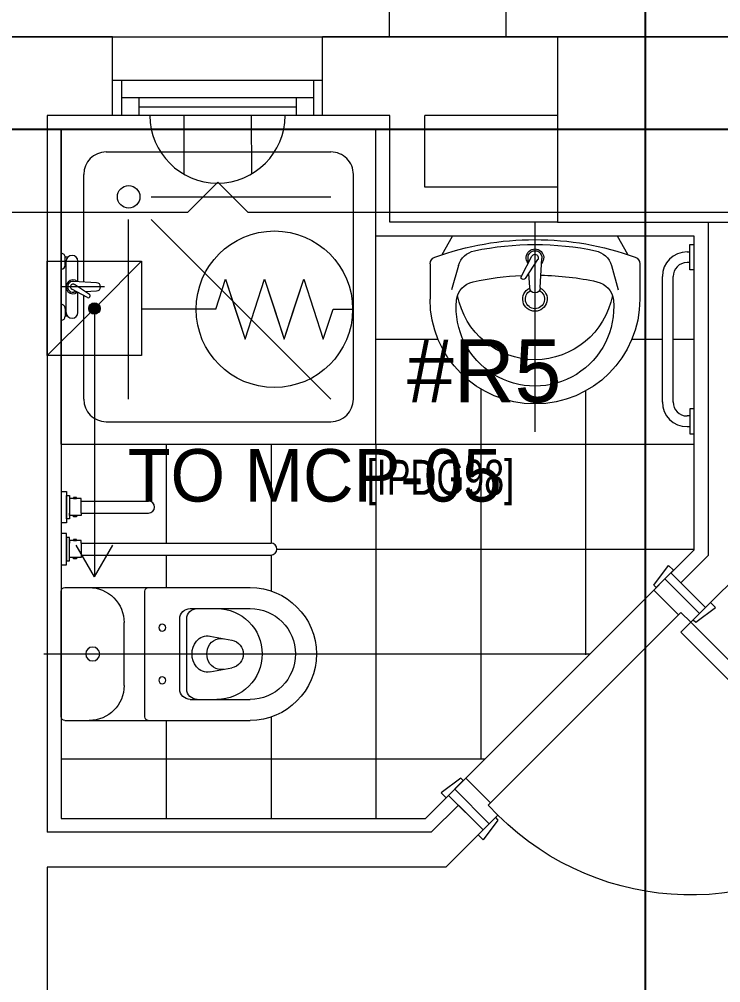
# Model space of a CAD drawing. Header units: metres. Extents: x 75097 to 220695, y -1557923 to -1361206.
# Drawn here: x 128172 to 130178, y -1428878 to -1426123 of the extents above; entities that cross this region are included whole.
import ezdxf
from ezdxf import colors
from ezdxf.entities.mleader import LeaderData, LeaderLine
from ezdxf.math import Vec2, Vec3

# ---------------------------------------------------------------- set-up
doc = ezdxf.new("R2010")
doc.units = ezdxf.units.M
doc.layers.get('0').update_dxf_attribs({"lineweight": 0})
for name, color, linetype, lineweight in [('A-100 - Copy$0$72_EGR_BASE_TEXT', 8, 'Continuous', 0), ('A-100 - Copy$0$Aluminum', 8, 'Continuous', 0), ('A-100 - Copy$0$car', 8, 'Continuous', 0), ('A-100 - Copy$0$Medical Equipment and Furniture', 8, 'Continuous', 0), ('A-100 - Copy$0$Proj', 8, 'Continuous', 0), ('A-100 - Copy$0$SANIT', 8, 'Continuous', 0), ('A-100 - Copy$0$Structure', 8, 'Continuous', 9), ('A-100 - Copy$0$Tiles', 8, 'Continuous', 0), ('A-100 - Copy$0$Walls', 8, 'Continuous', 0), ('A-100 - Copy$0$Wooden Joinery', 8, 'Continuous', 0)]:
    doc.layers.add(name, color=color, linetype=linetype, lineweight=lineweight)
for name, color, linetype in [('A-100 - Copy$0$axes', 8, 'Continuous'), ('AMA-SO-POWER', 85, 'Continuous'), ('PD-VENT', 8, 'Continuous')]:
    doc.layers.add(name, color=color, linetype=linetype)
doc.layers.add('E-POWR', color=7, linetype='Continuous', lineweight=9, true_color=0x4e7e3e)
doc.layers.add('EXF', color=7, linetype='Continuous', lineweight=0, true_color=0x4e7e3e)
doc.styles.add('A-100 - Copy$0$X3G_ENTITY_2587EA', font='swisscl.ttf', dxfattribs={"height": 200})
doc.styles.add('Optima_5', font='', dxfattribs={"height": 3.001645})
doc.styles.get("Standard").update_dxf_attribs({"font": 'GOTHIC.TTF'})
doc.styles.get('Optima_5').set_extended_font_data('Optima')

# ---------------------------------------------------------------- blocks, each defined once
blk = doc.blocks.new('GI-041_dwg__U120-3902841-GI-041')
at = {"layer": 'E-POWR', "flags": 128}
blk.add_lwpolyline([(-0.1145, 0), (0.1145, 0), (0.1145, 0.1572), (-0.1145, 0.1572)], close=True, dxfattribs=at)
blk.add_lwpolyline([(0.2354, 0.1613), (0.2354, 0.0786), (0.1145, 0.0786)], dxfattribs=at)
blk = doc.blocks.new('WALL OUTLET')
at = {"layer": 'E-POWR', "extrusion": (9.94399e-05, 4.90741e-07, 1)}
blk.add_line((-193.4, 0, 0), (193.4, 0, 0), dxfattribs=at)
blk.add_line((-193.4, 0, 0), (193.4, 0, 0), dxfattribs=at)
at = {"layer": 'E-POWR', "extrusion": (9.94399e-05, 4.90741e-07, 1), "elevation": 0}
for points in [[(-96.7, 0), (-96.7, 167.5)], [(96.7, 0), (96.7, 167.5)]]:
    blk.add_lwpolyline(points, dxfattribs=at)
at = {"layer": 'E-POWR', "extrusion": (9.94399e-05, 4.90741e-07, 1)}
blk.add_arc((0, 0, 0), 193.4, 359.9963, 179.9963, dxfattribs=at)
blk = doc.blocks.new('E-WATER HEATER SKT')
at = {"layer": 'E-POWR'}
h = blk.add_hatch(color=256, dxfattribs=at)
h.dxf.hatch_style = 1
h.paths.add_polyline_path([(-0.4153, 0.0019, 1), (-0.4426, 0.0019, 1)])
for p, q in [((-0.5415, -0.1106), (-0.5415, 0.1144)), ((-0.5415, 0.1144), (-0.3165, 0.1144))]:
    blk.add_line(p, q, dxfattribs=at)
blk.add_lwpolyline([(-0.5415, 0.1144), (-0.3165, 0.1144), (-0.3165, -0.1106), (-0.5415, -0.1106)], close=True, dxfattribs=at)
for points in [[(-0.4208, 0.01), (-0.3165, 0.1144)], [(-0.1398, 0), (-0.1165, 0.0717), (-0.0932, 0)], [(-0.1398, 0), (-0.1165, 0.0717), (-0.0699, -0.0717), (-0.0233, 0.0717), (0.0233, -0.0717), (0.0699, 0.0717), (0.1165, -0.0717), (0.1398, 0), (0.1865, 0)], [(-0.0466, 0), (-0.0233, 0.0717), (0, 0)], [(0.0466, 0), (0.0699, 0.0717), (0.0932, 0)], [(-0.1398, 0), (-0.3165, 0)], [(-0.0932, 0), (-0.0699, -0.0717), (-0.0466, 0)], [(0, 0), (0.0233, -0.0717), (0.0466, 0)], [(0.0932, 0), (0.1165, -0.0717), (0.1398, 0)], [(-0.5415, -0.1106), (-0.4371, -0.0063)]]:
    blk.add_lwpolyline(points, dxfattribs=at)
for centre, radius in [((0, 0), 0.1865), ((-0.429, 0.0019), 0.0137)]:
    blk.add_circle(centre, radius, dxfattribs=at)
blk = doc.blocks.new('arrow')
at = {"layer": 'E-POWR'}
for points in [[(140757.7, -1398284.6), (140667.3, -1398232.4)], [(139990, -1398284.6), (140757.7, -1398284.6), (140757.7, -1398284.6)], [(140757.7, -1398284.6), (140667.3, -1398336.8)]]:
    blk.add_lwpolyline(points, dxfattribs=at)
blk = doc.blocks.new('A-100 - Copy$0$A$C5B88081F')
at = {"layer": 'A-100 - Copy$0$car'}
for p, q in [((91.9, -7.1), (629.3, -544.5)), ((558.6, -615.2), (21.2, -77.8))]:
    blk.add_line(p, q, dxfattribs=at)
at = {"layer": 'A-100 - Copy$0$Wooden Joinery'}
for p, q in [((1102.4, 41.7), (1038.7, -21.9)), ((1116.5, 27.6), (1052.9, -36.1)), ((1158.9, 41.7), (1130.6, 13.4)), ((1137.7, 20.5), (1130.6, 27.6)), ((1151.9, 34.6), (1144.8, 41.7)), ((1166, 34.6), (1158.9, 41.7)), ((1137.7, 6.3), (1130.6, 13.4)), ((1194.3, 6.3), (1201.4, -0.7)), ((1166, -21.9), (1173.1, -29)), ((1201.4, -0.7), (1173.1, -29)), ((1180.1, -21.9), (1187.2, -29)), ((1194.3, -7.8), (1201.4, -14.9)), ((1059.9, -57.3), (1052.9, -50.2)), ((1187.2, -43.2), (1123.6, -106.8)), ((1045.8, -71.4), (1038.7, -64.4)), ((1059.9, -57.3), (1045.8, -71.4)), ((1201.4, -57.3), (1137.7, -120.9)), ((1102.4, -99.7), (1088.2, -113.9)), ((1102.4, -99.7), (1109.4, -106.8)), ((1088.2, -113.9), (1095.3, -120.9))]:
    blk.add_line(p, q, dxfattribs=at)
for points in [[(106.1, 35.4), (113.1, 42.4), (70.7, 99), (56.6, 84.9)], [(636.4, -495), (1187.2, 55.8), (1215.5, 27.6), (664.7, -523.3)], [(14.1, -70.7), (7.1, -77.8), (-49.5, -35.4), (-35.4, -21.2)], [(671.8, -530.3), (678.8, -523.3), (735.4, -565.7), (721.2, -579.8)], [(565.7, -622.3), (558.6, -629.3), (601, -685.9), (615.2, -671.8)]]:
    blk.add_lwpolyline(points, close=True, dxfattribs=at)
for points in [[(88.4, 53), (-10.6, -46), (-28.3, -28.3), (70.7, 70.7), (88.4, 53)], [(88.4, 53), (113.1, 28.3), (84.9, 0), (91.9, -7.1), (21.2, -77.8), (-10.6, -46), (88.4, 53)], [(689.4, -548), (664.7, -523.3), (636.4, -551.5), (629.3, -544.5), (558.6, -615.2), (590.4, -647), (689.4, -548)], [(689.4, -548), (590.4, -647), (608.1, -664.7), (707.1, -565.7), (689.4, -548)]]:
    blk.add_lwpolyline(points, dxfattribs=at)
for centre, radius, start, end in [((664.7, -523.3), 780, 47.9395, 135), ((1123.6, 20.5), 30, 45, 135), ((1123.6, 20.5), 10, 45, 135), ((1059.9, -43.2), 30, 135, 225), ((1180.1, -36.1), 30, 315, 45), ((1059.9, -43.2), 10, 135, 225), ((1180.1, -36.1), 10, 315, 45), ((1116.5, -99.7), 10, 225, 315), ((1116.5, -99.7), 30, 225, 315)]:
    blk.add_arc(centre, radius, start, end, dxfattribs=at)
blk = doc.blocks.new('A-100 - Copy$0$SHOWER TRAY 80x80')
at = {"layer": 'A-100 - Copy$0$SANIT'}
for p, q in [((0, 0), (0, 0.8)), ((0.8, 0.8), (0, 0.8)), ((0.8, 0), (0.8, 0.8)), ((0.1143, 0.7429), (0.6857, 0.7429)), ((0.0571, 0.4124), (0.0571, 0.6857)), ((0.7429, 0.1143), (0.7429, 0.6857)), ((0.2286, 0.6286), (0.6857, 0.6286)), ((0.1714, 0.1143), (0.1714, 0.5714)), ((0.2286, 0.5714), (0.6857, 0.1143)), ((0.01, 0.455), (0.01, 0.475)), ((0.0163, 0.475), (0.01, 0.475)), ((0.0125, 0.455), (0.01, 0.455)), ((0.0125, 0.335), (0.0125, 0.465)), ((0.0425, 0.4133), (0.0425, 0.465)), ((0.11, 0.4), (0, 0.4)), ((0.0667, 0.3728), (0.0271, 0.3939)), ((0.0895, 0.4105), (0.0316, 0.4139)), ((0.0715, 0.3808), (0.0334, 0.4058)), ((0.0407, 0.3866), (0.0316, 0.3861)), ((0.0425, 0.335), (0.0425, 0.3857)), ((0.0571, 0.1143), (0.0571, 0.3779)), ((0.0608, 0.3878), (0.0895, 0.3895)), ((0.01, 0.345), (0.01, 0.325)), ((0.0125, 0.345), (0.01, 0.345)), ((0.0163, 0.325), (0.01, 0.325)), ((0.1143, 0.0571), (0.6857, 0.0571)), ((0, 0), (0.8, 0))]:
    blk.add_line(p, q, dxfattribs=at)
blk.add_circle((0.1714, 0.6286), 0.0286, dxfattribs=at)
for centre, radius, start, end in [((0.1143, 0.6857), 0.0571, 90, 180), ((0.6857, 0.6857), 0.0571, 360, 90), ((0, 0.475), 0.01, 0, 90), ((0.0275, 0.465), 0.015, 0, 180), ((0, 0.455), 0.01, 270, 0), ((0.03, 0.4), 0.0175, 49.632, 309.2526), ((0.03, 0.4), 0.014, 83.2671, 276.7329), ((0.03, 0.4), 0.00676, 54.0423, 244.5873), ((0.0895, 0.4), 0.0105, 270, 90), ((0.0691, 0.3768), 0.00467, 239.3148, 59.3148), ((0, 0.345), 0.01, 0, 90), ((0, 0.325), 0.01, 270, 0), ((0.0275, 0.335), 0.015, 180, 0), ((0.1143, 0.1143), 0.0571, 180, 270), ((0.6857, 0.1143), 0.0571, 270, 360)]:
    blk.add_arc(centre, radius, start, end, dxfattribs=at)
blk = doc.blocks.new('A-100 - Copy$0$lav-manta 60')
at = {"layer": 'A-100 - Copy$0$SANIT'}
for p, q in [((0, 0.04), (0, -0.56)), ((-0.2658, -0.0529), (-0.2358, 0)), ((-0.2358, 0), (0.2358, 0)), ((0.2658, -0.0529), (0.2358, 0)), ((-0.3, -0.0789), (-0.3, -0.18)), ((-0.015, -0.1473), (-0.0199, -0.064)), ((0.0274, -0.121), (-0.0078, -0.0673)), ((0.0389, -0.1142), (0.0087, -0.0575)), ((0.0191, -0.077), (0.0199, -0.064)), ((0.3, -0.0789), (0.3, -0.18)), ((-0.2185, -0.0841), (-0.2383, -0.1537)), ((0.015, -0.1473), (0.0174, -0.1057)), ((0.2185, -0.0841), (0.2383, -0.1537))]:
    blk.add_line(p, q, dxfattribs=at)
for centre, radius, start, end in [((0, -0.8557), 0.8457, 70.1771, 109.8229), ((0, -0.8696), 0.8457, 78.1914, 101.8086), ((-0.1608, -0.1006), 0.06, 101.8086, 164.0794), ((0, -0.0617), 0.025, 320.7474, 220.368), ((0, -0.0617), 0.02, 353.2671, 186.682), ((0, -0.0617), 0.00966, 25.4127, 215.9577), ((0.1608, -0.1006), 0.06, 15.9206, 78.1914), ((-0.28, -0.0789), 0.02, 109.8229, 180), ((0.28, -0.0789), 0.02, 0, 70.1771), ((-0.1645, -0.189), 0.06, 102.0883, 174.8142), ((0, -0.9572), 0.8457, 91.1572, 102.0883), ((0, -0.9572), 0.8457, 88.5486, 88.844), ((0.0332, -0.1176), 0.00666, 210.6852, 30.6852), ((0, -0.9572), 0.8457, 77.9117, 87.4274), ((0.1645, -0.189), 0.06, 5.1858, 77.9117), ((0, -0.18), 0.035, 115.3106, 64.6894), ((0, -0.18), 0.0275, 117.1496, 62.8504), ((0, -0.1473), 0.015, 180, 0), ((0, -0.18), 0.3, 180, 0), ((0, -0.2039), 0.2252, 174.8142, 5.1858), ((0, -0.1282), 0.2252, 190.6097, 349.3903)]:
    blk.add_arc(centre, radius, start, end, dxfattribs=at)
blk = doc.blocks.new('A-100 - Copy$0$WC manta')
at = {"layer": 'A-100 - Copy$0$SANIT'}
for p, q in [((-0.13, 0.18), (-0.13, -0.18)), ((-0.12, 0.19), (0.41, 0.19)), ((0.109, 0.18), (0.109, -0.18)), ((0.239, 0.13), (0.41, 0.13)), ((0.05, 0.09), (0.05, -0.09)), ((0.209, 0.1), (0.209, -0.1)), ((0.229, 0.1), (0.229, -0.1)), ((0.2955, 0.051), (0.3581, 0.0393)), ((-0.18, 0), (0.65, 0)), ((0.2955, -0.051), (0.3581, -0.0393)), ((0.239, -0.13), (0.41, -0.13)), ((-0.12, -0.19), (0.41, -0.19))]:
    blk.add_line(p, q, dxfattribs=at)
for centre, radius in [((0.159, 0.0752), 0.01), ((-0.04, 0), 0.02), ((0.159, -0.0753), 0.01)]:
    blk.add_circle(centre, radius, dxfattribs=at)
for centre, radius, start, end in [((-0.12, 0.18), 0.01, 90, 180), ((-0.05, 0.09), 0.1, 0, 90), ((0.119, 0.18), 0.01, 90, 180), ((0.41, 0), 0.19, 270, 90), ((0.239, 0.1), 0.03, 90, 180), ((0.259, 0.1), 0.03, 90, 180), ((0.3147, 0), 0.13, 270, 90), ((0.41, 0), 0.13, 270, 90), ((0.3029, 0), 0.0588, 141.525, 218.475), ((0.2882, 0.0117), 0.04, 79.4289, 141.525), ((0.3271, 0.0044), 0.04, 79.4289, 166.4176), ((0.3507, 0), 0.04, 280.5711, 79.4289), ((0.3454, 0), 0.0588, 166.4176, 193.5824), ((0.3271, -0.0044), 0.04, 193.5824, 280.5711), ((0.2882, -0.0117), 0.04, 218.475, 280.5711), ((-0.05, -0.09), 0.1, 270, 0), ((0.239, -0.1), 0.03, 180, 270), ((0.259, -0.1), 0.03, 180, 270), ((-0.12, -0.18), 0.01, 180, 270), ((0.119, -0.18), 0.01, 180, 270)]:
    blk.add_arc(centre, radius, start, end, dxfattribs=at)
blk = doc.blocks.new('A-100 - Copy')
at = {"layer": 'A-100 - Copy$0$Aluminum'}
for p, q in [((129038.7, -1426297.7, -2.4), (128438.7, -1426297.7, -2.4)), ((128463.7, -1426297.7, -2.4), (128463.7, -1426397.7, -2.4)), ((129013.7, -1426297.7, -2.4), (129013.7, -1426397.7, -2.4)), ((129013.7, -1426347.7, -2.4), (128463.7, -1426347.7, -2.4)), ((128513.7, -1426347.7, -2.4), (128513.7, -1426397.7, -2.4)), ((128963.7, -1426347.7, -2.4), (128963.7, -1426397.7, -2.4)), ((128513.7, -1426372.7, -2.4), (128963.7, -1426372.7, -2.4)), ((129038.7, -1426397.7, -2.4), (128438.7, -1426397.7, -2.4))]:
    blk.add_line(p, q, dxfattribs=at)
at = {"layer": 'A-100 - Copy$0$axes'}
for p, q in [((129963.3, -1477297.4, 0), (129963.3, -1387547.7, 0)), ((178940.3, -1426437.7, 2.4), (96049.7, -1426437.7, 2.4))]:
    blk.add_line(p, q, dxfattribs=at)
at = {"layer": 'A-100 - Copy$0$Medical Equipment and Furniture', "elevation": 0}
blk.add_lwpolyline([(115563.3, -1421042.7), (122868.3, -1421042.7), (122868.3, -1426172.7), (159028.3, -1426172.7), (159136.2, -1440572.7), (159048.3, -1440572.7), (159048.3, -1440877.7)], dxfattribs=at)
at = {"layer": 'A-100 - Copy$0$Proj'}
blk.add_line((128438.7, -1426172.7, 0), (129038.7, -1426172.7, 0), dxfattribs=at)
at = {"layer": 'A-100 - Copy$0$SANIT'}
for p, q in [((130090, -1426839.1, -2.4), (130090, -1426767.1, -2.4)), ((130090, -1426767.1, -2.4), (130101.7, -1426767.1, -2.4)), ((130081.7, -1426787.8, -2.4), (130090, -1426787.8, -2.4)), ((130090, -1426818.4, -2.4), (130081.7, -1426818.4, -2.4)), ((130101.7, -1426839.1, -2.4), (130090, -1426839.1, -2.4)), ((130011.1, -1427217.8, -2.4), (130011.1, -1426858, -2.4)), ((130041.7, -1427217.6, -2.4), (130041.7, -1426858.1, -2.4)), ((130090, -1427236.3, -2.4), (130090, -1427308.3, -2.4)), ((130101.7, -1427236.3, -2.4), (130090, -1427236.3, -2.4)), ((130090, -1427257, -2.4), (130081.7, -1427257, -2.4)), ((130081.7, -1427287.6, -2.4), (130090, -1427287.6, -2.4)), ((130090, -1427308.3, -2.4), (130101.7, -1427308.3, -2.4)), ((128291.6, -1427472.7, -2.4), (128306.6, -1427472.7, -2.4)), ((128306.6, -1427472.7, -2.4), (128306.6, -1427562.7, -2.4)), ((128306.6, -1427551.1, -2.4), (128306.6, -1427484.4, -2.4)), ((128306.6, -1427484.4, -2.4), (128315.8, -1427484.4, -2.4)), ((128315.8, -1427484.4, -2.4), (128315.8, -1427551.1, -2.4)), ((128326.8, -1427490.3, -2.4), (128326.8, -1427493.4, -2.4)), ((128335.6, -1427490.3, -2.4), (128326.8, -1427490.3, -2.4)), ((128335.6, -1427493.4, -2.4), (128335.6, -1427490.3, -2.4)), ((128348.6, -1427493.4, -2.4), (128315.8, -1427493.4, -2.4)), ((128326.8, -1427493.4, -2.4), (128335.6, -1427493.4, -2.4)), ((128348.6, -1427500.7, -2.4), (128348.6, -1427493.4, -2.4)), ((128348.6, -1427534.7, -2.4), (128348.6, -1427500.7, -2.4)), ((128348.6, -1427500.7, -2.4), (128541.6, -1427500.7, -2.4)), ((128315.8, -1427542.1, -2.4), (128315.8, -1427534.7, -2.4)), ((128348.6, -1427542.1, -2.4), (128315.8, -1427542.1, -2.4)), ((128326.8, -1427545.1, -2.4), (128326.8, -1427542.1, -2.4)), ((128326.8, -1427542.1, -2.4), (128335.6, -1427542.1, -2.4)), ((128335.6, -1427545.1, -2.4), (128326.8, -1427545.1, -2.4)), ((128335.6, -1427542.1, -2.4), (128335.6, -1427545.1, -2.4)), ((128348.6, -1427534.7, -2.4), (128348.6, -1427542.1, -2.4)), ((128348.6, -1427534.7, -2.4), (128541.6, -1427534.7, -2.4)), ((128306.6, -1427562.7, -2.4), (128291.6, -1427562.7, -2.4)), ((128315.8, -1427551.1, -2.4), (128306.6, -1427551.1, -2.4)), ((128306.6, -1427592.7, -2.4), (128291.6, -1427592.7, -2.4)), ((128306.7, -1427682.7, -2.4), (128306.6, -1427592.7, -2.4)), ((128306.6, -1427604.4, -2.4), (128306.7, -1427671.1, -2.4)), ((128315.8, -1427604.4, -2.4), (128306.6, -1427604.4, -2.4)), ((128315.8, -1427671.1, -2.4), (128315.8, -1427604.4, -2.4)), ((128348.6, -1427613.4, -2.4), (128315.8, -1427613.4, -2.4)), ((128315.8, -1427613.4, -2.4), (128315.8, -1427620.7, -2.4)), ((128335.7, -1427610.4, -2.4), (128326.9, -1427610.4, -2.4)), ((128326.9, -1427610.4, -2.4), (128326.9, -1427613.4, -2.4)), ((128326.9, -1427613.4, -2.4), (128335.7, -1427613.4, -2.4)), ((128335.7, -1427613.4, -2.4), (128335.7, -1427610.4, -2.4)), ((128348.6, -1427620.7, -2.4), (128348.6, -1427613.4, -2.4)), ((128348.6, -1427620.7, -2.4), (128348.6, -1427654.7, -2.4)), ((128348.6, -1427620.7, -2.4), (128891.7, -1427620.7, -2.4)), ((128315.8, -1427662.1, -2.4), (128315.8, -1427654.7, -2.4)), ((128348.6, -1427654.7, -2.4), (128348.6, -1427662.1, -2.4)), ((128348.6, -1427654.7, -2.4), (128891.7, -1427654.7, -2.4)), ((128291.7, -1427682.7, -2.4), (128306.7, -1427682.7, -2.4)), ((128306.7, -1427671.1, -2.4), (128315.8, -1427671.1, -2.4)), ((128348.6, -1427662.1, -2.4), (128315.8, -1427662.1, -2.4)), ((128326.9, -1427662.1, -2.4), (128335.7, -1427662.1, -2.4)), ((128326.9, -1427665.1, -2.4), (128326.9, -1427662.1, -2.4)), ((128335.7, -1427665.1, -2.4), (128326.9, -1427665.1, -2.4)), ((128335.7, -1427662.1, -2.4), (128335.7, -1427665.1, -2.4))]:
    blk.add_line(p, q, dxfattribs=at)
for centre, radius, start, end in [((130081.7, -1426858.4, -2.4), 70.6, 90.0005, 180.0005), ((130081.7, -1426858.4, -2.4), 40, 90.0005, 180.0005), ((130081.7, -1427217, -2.4), 70.6, 179.9995, 269.9995), ((130081.7, -1427217, -2.4), 40, 179.9995, 269.9995), ((128541.6, -1427517.7, -2.4), 17, 270.0038, 90.0038), ((128891.7, -1427637.7, -2.4), 17, 270.0036, 90.0036)]:
    blk.add_arc(centre, radius, start, end, dxfattribs=at)
at = {"layer": 'A-100 - Copy$0$Structure', "elevation": 0}
blk.add_lwpolyline([(129711.2, -1426702.7), (130241.2, -1426702.7), (130241.2, -1426172.7), (129711.2, -1426172.7)], close=True, dxfattribs=at)
at = {"layer": 'A-100 - Copy$0$Tiles'}
for p, q in [((129191.7, -1426737.7, -2.4), (129191.7, -1426737.7, 0)), ((129191.7, -1427037.7, -2.4), (129369.6, -1427037.7, -2.4)), ((129923.7, -1427037.7, -2.4), (130011.1, -1427037.7, -2.4)), ((130041.7, -1427037.7, -2.4), (130101.7, -1427037.7, -2.4)), ((129491.7, -1427179.5, -2.4), (129491.7, -1428239.7, -2.4)), ((129791.7, -1427185.3, -2.4), (129791.7, -1427939.7, -2.4)), ((128591.7, -1427337.7, -2.4), (128591.7, -1427620.7, -2.4)), ((128891.7, -1427337.7, -2.4), (128891.7, -1427620.7, -2.4)), ((129191.7, -1427337.7, -2.4), (129191.7, -1428407.7, -2.4)), ((129191.7, -1427337.7, -2.4), (130101.7, -1427337.7, -2.4)), ((128591.7, -1427654.7, -2.4), (128591.7, -1427747.7, -2.4)), ((128891.7, -1427654.7, -2.4), (128891.7, -1427757.4, -2.4)), ((128908.7, -1427637.7, -2.4), (130101.7, -1427637.7, -2.4)), ((129021.7, -1427937.7, -2.4), (129803.7, -1427937.7, -2.4)), ((128891.7, -1428118, -2.4), (128891.7, -1428407.7, -2.4)), ((128591.7, -1428127.7, -2.4), (128591.7, -1428407.7, -2.4)), ((128291.7, -1428237.7, -2.4), (129503.7, -1428237.7, -2.4))]:
    blk.add_line(p, q, dxfattribs=at)
at = {"layer": 'A-100 - Copy$0$Tiles', "elevation": -4.7}
blk.add_lwpolyline([(130035.9, -1427705.5), (130101.7, -1427639.7), (130101.7, -1426742.7), (129191.7, -1426742.7), (129191.7, -1426437.7), (128291.7, -1426437.7), (128291.7, -1428407.7), (129333.7, -1428407.7), (129399.5, -1428341.9)], dxfattribs=at)
at = {"layer": 'A-100 - Copy$0$Walls'}
for p, q in [((128438.7, -1426172.7, 0), (127888.7, -1426172.7, 0)), ((128438.7, -1426397.7, 0), (128438.7, -1426172.7, 0)), ((129711.2, -1426172.7, 0), (129038.7, -1426172.7, 0)), ((129038.7, -1426397.7, 0), (129038.7, -1426172.7, 0)), ((128251.7, -1426397.7, 0), (128251.7, -1428447.7, 0)), ((128438.7, -1426397.7, 0), (128251.7, -1426397.7, 0)), ((129231.7, -1426397.7, 0), (129038.7, -1426397.7, 0)), ((129711.2, -1426397.7, 0), (129331.7, -1426397.7, 0)), ((130141.7, -1426702.7, 0), (130141.7, -1427656.3, 0)), ((130064.1, -1427733.8, 0), (130141.7, -1427656.3, 0)), ((130134.8, -1427804.5, 0), (130241.7, -1427697.7, 0)), ((130134.8, -1427804.5, 0), (130064.1, -1427733.8, 0)), ((129350.2, -1428447.7, 0), (129427.7, -1428370.2, 0)), ((129498.5, -1428440.9, 0), (129427.7, -1428370.2, 0)), ((129350.2, -1428447.7, 0), (128251.7, -1428447.7, 0)), ((129391.7, -1428547.7, 0), (129498.5, -1428440.9, 0)), ((128251.7, -1428547.7, 0), (128251.7, -1430035.6, 0)), ((129391.7, -1428547.7, 0), (128251.7, -1428547.7, 0))]:
    blk.add_line(p, q, dxfattribs=at)
at = {"layer": 'A-100 - Copy$0$Walls', "elevation": 0}
for points in [[(129711.7, -1426702.7), (129231.7, -1426702.7), (129231.7, -1426397.7)], [(129711.7, -1426602.7), (129331.7, -1426602.7), (129331.7, -1426397.7)]]:
    blk.add_lwpolyline(points, dxfattribs=at)
at = {"layer": 'A-100 - Copy$0$SANIT'}
for name, p, xscale, yscale, zscale, rotation in [('A-100 - Copy$0$SHOWER TRAY 80x80', (128291.7, -1427337.7, -2.4), 1125.00003893818, 1125.00003893818, 1125.00003893818, 7.65987627600392e-08), ('A-100 - Copy$0$lav-manta 60', (129646.7, -1426742.7, -4.7), -1000.000000000223, 1000.000000000223, 1000.000000000223, 0.001835489874011387), ('A-100 - Copy$0$WC manta', (128421.7, -1427937.7, -2.4), -999.9999999999964, 999.9999999999964, 999.9999999999995, 180.001835489874)]:
    blk.add_blockref(name, p, dxfattribs=dict(at, xscale=xscale, yscale=yscale, zscale=zscale, rotation=rotation))
at = {"layer": 'A-100 - Copy$0$Wooden Joinery', "xscale": -1, "rotation": 180}
blk.add_blockref('A-100 - Copy$0$A$C5B88081F', (129427.7, -1428370.2, -2.4), dxfattribs=at)
at = {"layer": 'A-100 - Copy$0$72_EGR_BASE_TEXT', "insert": (129376.2, -1427382.4, -2.4), "char_height": 100, "attachment_point": 2, "style": 'A-100 - Copy$0$X3G_ENTITY_2587EA'}
blk.add_mtext('[IPDG98]', dxfattribs=at)

msp = doc.modelspace()

# ---------------------------------------------------------------- linework, layer by layer
at = {"layer": 'EXF', "color": 85}
msp.add_lwpolyline([(138500.3, -1426677), (138413.1, -1426589.9), (138326, -1426677), (135178.5, -1426677), (135178.5, -1426437.7), (133138.2, -1426437.7), (133138.1, -1426675.6), (128826.7, -1426675.6), (128739.6, -1426588.5), (128652.4, -1426675.6), (127676.8, -1426675.6), (127588.7, -1426591.1), (127588.7, -1426591.1)], dxfattribs=at)

# ---------------------------------------------------------------- block references
at = {"color": 85, "xscale": 2127.341102341351, "yscale": 2127.341102341351, "zscale": 2127.341102341351, "rotation": 89.99999999978158}
msp.add_blockref('GI-041_dwg__U120-3902841-GI-041', (129564.5, -1425929.1, 0), dxfattribs=at)
at = {"layer": 'AMA-SO-POWER', "color": 85, "xscale": 1200, "yscale": 1200, "zscale": 1200, "rotation": 359.99998639295}
msp.add_blockref('E-WATER HEATER SKT', (128901.4, -1426951.8, -2.4), dxfattribs=at)
at = {"layer": 'E-POWR', "color": 85, "rotation": 269.9999999999976}
msp.add_blockref('arrow', (1526671.3, -1286959.5, -2.4), dxfattribs=at)
at = {"layer": 'PD-VENT', "color": 85, "rotation": 180.0183656982871}
msp.add_blockref('WALL OUTLET', (128738.7, -1426397.7, -2.4), dxfattribs=at)

# ---------------------------------------------------------------- texts
at = {"layer": 'E-POWR'}
msp.add_text('TO MCP-05', height=150, dxfattribs=at).set_placement((128481.7, -1427501.8, -4.1))
at = {"layer": 'E-POWR', "insert": (129280.6, -1427037.7, -2.4), "char_height": 180.1, "width": 3.637978807091713e-12, "attachment_point": 1, "rotation": 360, "line_spacing_factor": 1.047943, "style": 'Optima_5'}
msp.add_mtext('#R5', dxfattribs=at)

# ---------------------------------------------------------------- leaders
at = {"layer": 'EXF', "color": 85}
ml = msp.add_multileader_mtext('Standard', dxfattribs=at)
ml.set_content('#Y6\\PTO PP-05', color=85)
ml.set_leader_properties()
ml.build(insert=Vec2(0, 0))
ml.multileader.update_dxf_attribs({"text_right_attachment_type": 6, "dogleg_length": 0.36, "arrow_head_size": 200})
ctx = ml.context
ctx.base_point, ctx.char_height, ctx.arrow_head_size, ctx.landing_gap_size, ctx.plane_origin = Vec3(128076.2, -1424068.6, 0), 150, 200, 0.09, Vec3(128888.7, -1428242.8, 0)
ctx.right_attachment = 6
notes = []
notes.append((ctx, [(0, (1, 1, 0), (127858.6, -1424068.6, 0), (1, 0), 217.6, [(0, [(127589.7, -1426617.7, 0)], 0, [])])]))
ctx.mtext.insert, ctx.mtext.width, ctx.mtext.flow_direction = Vec3(128076.3, -1423991.7, 0), 1252.001, 5
for ctx, leaders in notes:
    for number, flags, end, landing, length, lines in leaders:
        leader = LeaderData()
        leader.index, (leader.has_last_leader_line, leader.has_dogleg_vector, leader.attachment_direction) = number, flags
        leader.last_leader_point, leader.dogleg_vector, leader.dogleg_length = Vec3(end), Vec3(landing), length
        for number, points, colour, breaks in lines:
            line = LeaderLine()
            line.index, line.vertices, line.color, line.breaks = number, Vec3.list(points), colors.encode_raw_color(colour), breaks
            leader.lines.append(line)
        ctx.leaders.append(leader)

# ---------------------------------------------------------------- next in the draw order: block references
msp.add_blockref('A-100 - Copy', (0, 0))

doc.saveas('drawing.dxf')
